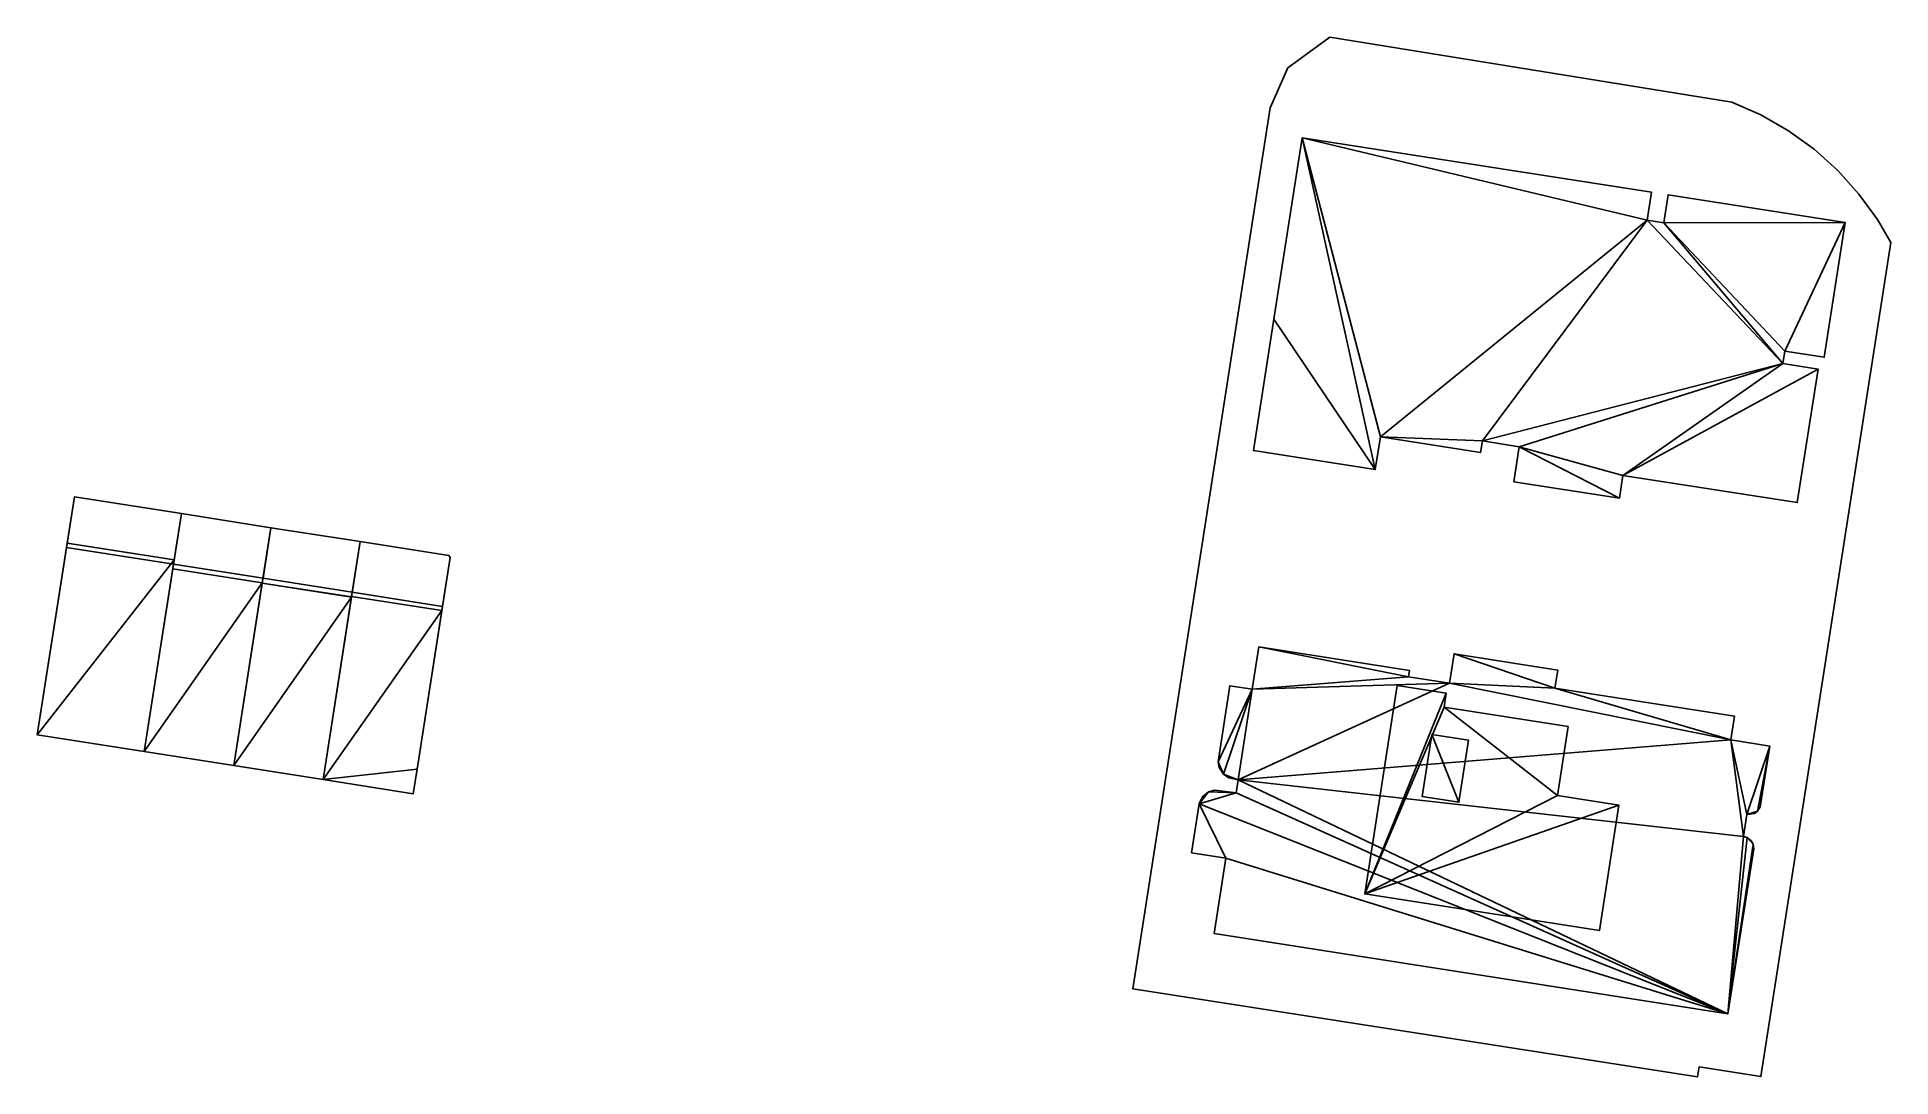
# Model space of a CAD drawing. Header units: metres. Extents: x 504027 to 504181, y 6966678 to 6966764.
import ezdxf

# ---------------------------------------------------------------- set-up
doc = ezdxf.new("R2010")
doc.units = ezdxf.units.M
for name, color, linetype in [('APPROVED_A', 30, 'Continuous'), ('APPROVED_B_COMMUNAL_ROOF', 32, 'Continuous'), ('APPROVED_B_LIFT_OVERRUN', 32, 'Continuous'), ('APPROVED_B_PLATE', 30, 'Continuous'), ('CADASTRE_LOT', 8, 'Continuous'), ('CADASTRE_PARCEL', 9, 'Continuous'), ('COMPARATOR_RL48', 150, 'Continuous'), ('COMPARATOR_RL55_75', 152, 'Continuous'), ('DWELLINGS_CLUSTER5', 41, 'Continuous'), ('FENCE_1500', 23, 'Continuous'), ('RECEPTOR_SCHED', 2, 'Continuous'), ('RECEPTOR_YARD', 52, 'Continuous')]:
    doc.layers.add(name, color=color, linetype=linetype)

msp = doc.modelspace()

# ---------------------------------------------------------------- linework, layer by layer
at = {"layer": 'CADASTRE_LOT'}
for points, elevation in [([(504035.7622, 6966704.9531), (504038.8477, 6966724.7065), (504029.9596, 6966726.0992), (504026.8645, 6966706.3483)], 23.91), ([(504043.2181, 6966703.7854), (504046.2846, 6966723.5405), (504038.8477, 6966724.7065), (504035.7622, 6966704.9531)], 23.91), ([(504050.6351, 6966702.6226), (504053.6904, 6966722.3802), (504046.2846, 6966723.5405), (504043.2181, 6966703.7854)], 23.615), ([(504058.1109, 6966701.4515), (504058.4282, 6966703.4758), (504061.1846, 6966721.064), (504061.0682, 6966721.2241), (504053.6904, 6966722.3802), (504050.6351, 6966702.6226)], 23.32)]:
    msp.add_lwpolyline(points, close=True, dxfattribs=dict(at, elevation=elevation))
at = {"layer": 'CADASTRE_PARCEL', "elevation": 21.6}
msp.add_lwpolyline([(504130.7536, 6966761.7158), (504129.2892, 6966758.407), (504117.8802, 6966685.2506), (504164.796, 6966677.9345), (504164.9259, 6966678.7696), (504170.0622, 6966677.9681), (504180.8581, 6966747.208), (504179.7526, 6966749.1156), (504178.201, 6966751.2428), (504176.4365, 6966753.196), (504174.4775, 6966754.9562), (504172.3453, 6966756.501), (504170.0643, 6966757.8139), (504167.6565, 6966758.8835), (504134.2635, 6966764.2755)], close=True, dxfattribs=at)
at = {"layer": 'FENCE_1500'}
for points in [[(504029.3568, 6966722.253, 23.91), (504029.9596, 6966726.0992, 23.91), (504029.9596, 6966726.0992, 25.41), (504029.3568, 6966722.253, 25.41)], [(504029.9596, 6966726.0992, 23.91), (504038.8477, 6966724.7065, 23.91), (504038.8477, 6966724.7065, 25.41), (504029.9596, 6966726.0992, 25.41)], [(504038.1299, 6966720.1111, 23.91), (504038.8477, 6966724.7065, 23.91), (504038.8477, 6966724.7065, 25.41), (504038.1299, 6966720.1111, 25.41)], [(504038.8477, 6966724.7065, 23.91), (504038.2479, 6966720.8664, 23.91), (504038.2479, 6966720.8664, 25.41), (504038.8477, 6966724.7065, 25.41)], [(504038.8477, 6966724.7065, 23.91), (504046.2846, 6966723.5405, 23.91), (504046.2846, 6966723.5405, 25.41), (504038.8477, 6966724.7065, 25.41)], [(504045.5681, 6966718.9249, 23.615), (504046.2846, 6966723.5405, 23.615), (504046.2846, 6966723.5405, 25.115), (504045.5681, 6966718.9249, 25.115)], [(504046.2846, 6966723.5405, 23.91), (504045.5721, 6966718.9504, 23.91), (504045.5721, 6966718.9504, 25.41), (504046.2846, 6966723.5405, 25.41)], [(504046.2846, 6966723.5405, 23.615), (504053.6904, 6966722.3802, 23.615), (504053.6904, 6966722.3802, 25.115), (504046.2846, 6966723.5405, 25.115)], [(504053.6904, 6966722.3802, 23.615), (504052.9774, 6966717.7694, 23.615), (504052.9774, 6966717.7694, 25.115), (504053.6904, 6966722.3802, 25.115)], [(504052.9862, 6966717.8268, 23.32), (504053.6904, 6966722.3802, 23.32), (504053.6904, 6966722.3802, 24.82), (504052.9862, 6966717.8268, 24.82)], [(504053.6904, 6966722.3802, 23.32), (504061.0682, 6966721.2241, 23.32), (504061.0682, 6966721.2241, 24.82), (504053.6904, 6966722.3802, 24.82)], [(504061.1846, 6966721.064, 23.32), (504060.4938, 6966716.656, 23.32), (504060.4938, 6966716.656, 24.82), (504061.1846, 6966721.064, 24.82)], [(504061.0682, 6966721.2241, 23.32), (504061.1846, 6966721.064, 23.32), (504061.1846, 6966721.064, 24.82), (504061.0682, 6966721.2241, 24.82)]]:
    msp.add_3dface(points, dxfattribs=at)
at = {"layer": 'RECEPTOR_SCHED'}
for points, elevation in [([(504029.3583, 6966722.262), (504038.2493, 6966720.8754), (504038.8477, 6966724.7065), (504029.9596, 6966726.0992)], 23.91), ([(504038.132, 6966720.1244), (504045.5741, 6966718.9637), (504046.2846, 6966723.5405), (504038.8477, 6966724.7065)], 23.91), ([(504045.5708, 6966718.9424), (504052.9801, 6966717.7869), (504053.6904, 6966722.3802), (504046.2846, 6966723.5405)], 23.615), ([(504052.9873, 6966717.8336), (504060.4948, 6966716.6627), (504061.1846, 6966721.064), (504061.0682, 6966721.2241), (504053.6904, 6966722.3802)], 23.32)]:
    msp.add_lwpolyline(points, close=True, dxfattribs=dict(at, elevation=elevation))
at = {"layer": 'RECEPTOR_YARD'}
for points, elevation in [([(504029.3014, 6966721.899), (504038.1926, 6966720.5124), (504038.8477, 6966724.7065), (504029.9596, 6966726.0992)], 23.91), ([(504038.1916, 6966720.506), (504045.6334, 6966719.3454), (504046.2846, 6966723.5405), (504038.8477, 6966724.7065)], 23.91), ([(504045.6324, 6966719.3393), (504053.0414, 6966718.1839), (504053.6904, 6966722.3802), (504046.2846, 6966723.5405)], 23.615), ([(504053.0406, 6966718.1787), (504060.5489, 6966717.0077), (504061.1846, 6966721.064), (504061.0682, 6966721.2241), (504053.6904, 6966722.3802)], 23.32)]:
    msp.add_lwpolyline(points, close=True, dxfattribs=dict(at, elevation=elevation))

# ---------------------------------------------------------------- meshes
at = {"layer": 'APPROVED_A'}
mesh = msp.add_polyface(dxfattribs=at)
corners = [(504129.6052, 6966740.8657, 21.6), (504138.0232, 6966728.3614, 21.6), (504127.901, 6966729.9403, 21.6), (504129.6052, 6966740.8657, 66.6), (504127.901, 6966729.9403, 66.6), (504138.0232, 6966728.3614, 66.6), (504138.446, 6966731.0718, 21.6), (504146.9294, 6966730.7425, 21.6), (504146.7781, 6966729.7721, 21.6), (504138.446, 6966731.0718, 66.6), (504146.7781, 6966729.7721, 66.6), (504146.9294, 6966730.7425, 66.6), (504149.9912, 6966730.2649, 21.6), (504158.3042, 6966725.9861, 21.6), (504149.5371, 6966727.3537, 21.6), (504149.9912, 6966730.2649, 66.6), (504149.5371, 6966727.3537, 66.6), (504158.3042, 6966725.9861, 66.6), (504158.5991, 6966727.8767, 21.6), (504174.8017, 6966736.7119, 21.6), (504173.0714, 6966725.6192, 21.6), (504158.5991, 6966727.8767, 66.6), (504173.0714, 6966725.6192, 66.6), (504174.8017, 6966736.7119, 66.6), (504172.0356, 6966738.2059, 21.6), (504177.0609, 6966748.8875, 21.6), (504175.3149, 6966737.6944, 21.6), (504172.0356, 6966738.2059, 66.6), (504175.3149, 6966737.6944, 66.6), (504177.0609, 6966748.8875, 66.6), (504161.9915, 6966748.8559, 21.6), (504162.3543, 6966751.1815, 21.6), (504162.3543, 6966751.1815, 66.6), (504161.9915, 6966748.8559, 66.6), (504160.6196, 6966749.0699, 21.6), (504131.954, 6966755.9236, 21.6), (504160.9824, 6966751.3955, 21.6), (504160.6196, 6966749.0699, 66.6), (504160.9824, 6966751.3955, 66.6), (504131.954, 6966755.9236, 66.6), (504171.8738, 6966737.1686, 21.6), (504171.8738, 6966737.1686, 66.6)]
mesh.append_faces([[corners[k] for k in face] for face in [(0, 1, 2), (3, 4, 5), (6, 7, 8), (9, 10, 11), (12, 13, 14), (15, 16, 17), (18, 19, 20), (21, 22, 23), (24, 25, 26), (27, 28, 29), (25, 30, 31), (29, 32, 33), (34, 35, 36), (37, 38, 39), (35, 1, 0), (39, 3, 5), (12, 18, 13), (15, 17, 21), (18, 40, 19), (21, 23, 41), (24, 30, 25), (27, 29, 33), (35, 6, 1), (39, 5, 9), (12, 40, 18), (15, 21, 41), (40, 30, 24), (41, 27, 33), (34, 6, 35), (37, 39, 9), (7, 40, 12), (11, 15, 41), (40, 34, 30), (41, 33, 37), (34, 7, 6), (37, 9, 11), (7, 34, 40), (11, 41, 37), (2, 1, 5, 4), (1, 6, 9, 5), (6, 8, 10, 9), (8, 7, 11, 10), (7, 12, 15, 11), (12, 14, 16, 15), (14, 13, 17, 16), (13, 18, 21, 17), (18, 20, 22, 21), (20, 19, 23, 22), (19, 40, 41, 23), (40, 24, 27, 41), (24, 26, 28, 27), (26, 25, 29, 28), (25, 31, 32, 29), (31, 30, 33, 32), (30, 34, 37, 33), (34, 36, 38, 37), (36, 35, 39, 38), (35, 0, 3, 39), (0, 2, 4, 3)]])
at = {"layer": 'APPROVED_B_COMMUNAL_ROOF'}
mesh = msp.add_polyface(dxfattribs=at)
corners = [(504143.9181, 6966709.7896, 62.9), (504137.1539, 6966693.1239, 62.9), (504139.8525, 6966710.4238, 62.9), (504143.9181, 6966709.7896, 66.4), (504139.8525, 6966710.4238, 66.4), (504137.1539, 6966693.1239, 66.4), (504158.2689, 6966700.4901, 62.9), (504156.6455, 6966690.0834, 62.9), (504156.6455, 6966690.0834, 66.4), (504158.2689, 6966700.4901, 66.4), (504153.1492, 6966701.2887, 62.9), (504143.738, 6966708.6351, 62.9), (504154.0443, 6966707.0275, 62.9), (504153.1492, 6966701.2887, 66.4), (504154.0443, 6966707.0275, 66.4), (504143.738, 6966708.6351, 66.4)]
mesh.append_faces([[corners[k] for k in face] for face in [(0, 1, 2), (3, 4, 5), (1, 6, 7), (5, 8, 9), (10, 11, 12), (13, 14, 15), (11, 1, 0), (15, 3, 5), (1, 10, 6), (5, 9, 13), (10, 1, 11), (13, 15, 5), (1, 7, 8, 5), (7, 6, 9, 8), (6, 10, 13, 9), (10, 12, 14, 13), (12, 11, 15, 14), (11, 0, 3, 15), (0, 2, 4, 3), (2, 1, 5, 4)]])
at = {"layer": 'APPROVED_B_LIFT_OVERRUN'}
mesh = msp.add_polyface(dxfattribs=at)
corners = [(504144.9755, 6966700.7471, 62.9), (504142.7149, 6966706.3611, 62.9), (504145.7767, 6966705.8835, 62.9), (504144.9755, 6966700.7471, 67.5), (504145.7767, 6966705.8835, 67.5), (504142.7149, 6966706.3611, 67.5), (504141.9137, 6966701.2247, 62.9), (504141.9137, 6966701.2247, 67.5)]
mesh.append_faces([[corners[k] for k in face] for face in [(0, 1, 2), (3, 4, 5), (1, 0, 6), (5, 7, 3), (1, 6, 7, 5), (6, 0, 3, 7), (0, 2, 4, 3), (2, 1, 5, 4)]])
at = {"layer": 'APPROVED_B_PLATE'}
mesh = msp.add_polyface(dxfattribs=at)
corners = [(504140.7719, 6966711.1544, 21.6), (504128.3574, 6966713.6393, 21.6), (504140.8554, 6966711.6898, 21.6), (504140.7719, 6966711.1544, 62.9), (504140.8554, 6966711.6898, 62.9), (504128.3574, 6966713.6393, 62.9), (504127.8093, 6966710.1258, 21.6), (504124.9683, 6966704.1079, 21.6), (504125.9354, 6966710.4181, 21.6), (504127.8093, 6966710.1258, 62.9), (504125.9354, 6966710.4181, 62.9), (504124.9683, 6966704.1079, 62.9), (504125.4218, 6966703.0603, 21.6), (504125.0625, 6966703.6133, 21.6), (504125.0625, 6966703.6133, 62.9), (504125.4218, 6966703.0603, 62.9), (504126.6349, 6966702.5968, 21.6), (504125.8564, 6966702.7697, 21.6), (504125.8564, 6966702.7697, 62.9), (504126.6349, 6966702.5968, 62.9), (504126.4679, 6966701.5261, 21.6), (504124.1841, 6966701.6081, 21.6), (504124.6865, 6966701.7525, 21.6), (504126.4679, 6966701.5261, 62.9), (504124.6865, 6966701.7525, 62.9), (504124.1841, 6966701.6081, 62.9), (504123.3955, 6966700.6171, 21.6), (504123.6735, 6966701.1907, 21.6), (504123.6735, 6966701.1907, 62.9), (504123.3955, 6966700.6171, 62.9), (504125.6223, 6966696.1052, 21.6), (504122.7613, 6966696.5515, 21.6), (504122.7613, 6966696.5515, 62.9), (504125.6223, 6966696.1052, 62.9), (504167.3244, 6966683.1734, 21.6), (504124.6436, 6966689.8311, 21.6), (504124.6436, 6966689.8311, 62.9), (504167.3244, 6966683.1734, 62.9), (504169.4022, 6966697.2624, 21.6), (504169.4593, 6966696.8594, 21.6), (504169.4593, 6966696.8594, 62.9), (504169.4022, 6966697.2624, 62.9), (504168.9205, 6966697.8003, 21.6), (504169.2405, 6966697.5447, 21.6), (504169.2405, 6966697.5447, 62.9), (504168.9205, 6966697.8003, 62.9), (504168.8949, 6966699.7238, 21.6), (504169.7774, 6966699.9974, 21.6), (504169.5259, 6966699.8139, 21.6), (504168.8949, 6966699.7238, 62.9), (504169.5259, 6966699.8139, 62.9), (504169.7774, 6966699.9974, 62.9), (504170.7929, 6966705.4089, 21.6), (504170.0047, 6966700.3561, 21.6), (504170.0047, 6966700.3561, 62.9), (504170.7929, 6966705.4089, 62.9), (504167.5638, 6966705.9126, 21.6), (504152.9477, 6966710.2148, 21.6), (504167.8718, 6966707.8869, 21.6), (504167.5638, 6966705.9126, 62.9), (504167.8718, 6966707.8869, 62.9), (504152.9477, 6966710.2148, 62.9), (504144.5661, 6966713.0647, 21.6), (504153.1826, 6966711.7206, 21.6), (504153.1826, 6966711.7206, 62.9), (504144.5661, 6966713.0647, 62.9), (504144.1851, 6966710.622, 21.6), (504144.1851, 6966710.622, 62.9), (504168.6104, 6966697.9001, 21.6), (504168.6104, 6966697.9001, 62.9)]
mesh.append_faces([[corners[k] for k in face] for face in [(0, 1, 2), (3, 4, 5), (6, 7, 8), (9, 10, 11), (7, 12, 13), (11, 14, 15), (12, 16, 17), (15, 18, 19), (20, 21, 22), (23, 24, 25), (21, 26, 27), (25, 28, 29), (26, 30, 31), (29, 32, 33), (30, 34, 35), (33, 36, 37), (34, 38, 39), (37, 40, 41), (38, 42, 43), (41, 44, 45), (46, 47, 48), (49, 50, 51), (47, 52, 53), (51, 54, 55), (56, 57, 58), (59, 60, 61), (57, 62, 63), (61, 64, 65), (0, 6, 1), (3, 5, 9), (6, 12, 7), (9, 11, 15), (20, 26, 21), (23, 25, 29), (26, 34, 30), (29, 33, 37), (34, 42, 38), (37, 41, 45), (46, 52, 47), (49, 51, 55), (57, 66, 62), (61, 65, 67), (66, 6, 0), (67, 3, 9), (6, 16, 12), (9, 15, 19), (20, 34, 26), (23, 29, 37), (34, 68, 42), (37, 45, 69), (46, 56, 52), (49, 55, 59), (56, 66, 57), (59, 61, 67), (66, 16, 6), (67, 9, 19), (16, 34, 20), (19, 23, 37), (68, 56, 46), (69, 49, 59), (56, 16, 66), (59, 67, 19), (16, 68, 34), (19, 37, 69), (68, 16, 56), (69, 59, 19), (1, 6, 9, 5), (6, 8, 10, 9), (8, 7, 11, 10), (7, 13, 14, 11), (13, 12, 15, 14), (12, 17, 18, 15), (17, 16, 19, 18), (16, 20, 23, 19), (20, 22, 24, 23), (22, 21, 25, 24), (21, 27, 28, 25), (27, 26, 29, 28), (26, 31, 32, 29), (31, 30, 33, 32), (30, 35, 36, 33), (35, 34, 37, 36), (34, 39, 40, 37), (39, 38, 41, 40), (38, 43, 44, 41), (43, 42, 45, 44), (42, 68, 69, 45), (68, 46, 49, 69), (46, 48, 50, 49), (48, 47, 51, 50), (47, 53, 54, 51), (53, 52, 55, 54), (52, 56, 59, 55), (56, 58, 60, 59), (58, 57, 61, 60), (57, 63, 64, 61), (63, 62, 65, 64), (62, 66, 67, 65), (66, 0, 3, 67), (0, 2, 4, 3), (2, 1, 5, 4)]])
at = {"layer": 'COMPARATOR_RL48'}
mesh = msp.add_polyface(dxfattribs=at)
corners = [(504129.6052, 6966740.8657, 21.6), (504138.0232, 6966728.3614, 21.6), (504127.901, 6966729.9403, 21.6), (504129.6052, 6966740.8657, 48), (504127.901, 6966729.9403, 48), (504138.0232, 6966728.3614, 48), (504138.446, 6966731.0718, 21.6), (504146.9294, 6966730.7425, 21.6), (504146.7781, 6966729.7721, 21.6), (504138.446, 6966731.0718, 48), (504146.7781, 6966729.7721, 48), (504146.9294, 6966730.7425, 48), (504149.9912, 6966730.2649, 21.6), (504158.3042, 6966725.9861, 21.6), (504149.5371, 6966727.3537, 21.6), (504149.9912, 6966730.2649, 48), (504149.5371, 6966727.3537, 48), (504158.3042, 6966725.9861, 48), (504158.5991, 6966727.8767, 21.6), (504174.8017, 6966736.7119, 21.6), (504173.0714, 6966725.6192, 21.6), (504158.5991, 6966727.8767, 48), (504173.0714, 6966725.6192, 48), (504174.8017, 6966736.7119, 48), (504172.0356, 6966738.2059, 21.6), (504177.0609, 6966748.8875, 21.6), (504175.3149, 6966737.6944, 21.6), (504172.0356, 6966738.2059, 48), (504175.3149, 6966737.6944, 48), (504177.0609, 6966748.8875, 48), (504161.9915, 6966748.8559, 21.6), (504162.3543, 6966751.1815, 21.6), (504162.3543, 6966751.1815, 48), (504161.9915, 6966748.8559, 48), (504160.6196, 6966749.0699, 21.6), (504131.954, 6966755.9236, 21.6), (504160.9824, 6966751.3955, 21.6), (504160.6196, 6966749.0699, 48), (504160.9824, 6966751.3955, 48), (504131.954, 6966755.9236, 48), (504171.8738, 6966737.1686, 21.6), (504171.8738, 6966737.1686, 48)]
mesh.append_faces([[corners[k] for k in face] for face in [(0, 1, 2), (3, 4, 5), (6, 7, 8), (9, 10, 11), (12, 13, 14), (15, 16, 17), (18, 19, 20), (21, 22, 23), (24, 25, 26), (27, 28, 29), (25, 30, 31), (29, 32, 33), (34, 35, 36), (37, 38, 39), (35, 1, 0), (39, 3, 5), (12, 18, 13), (15, 17, 21), (18, 40, 19), (21, 23, 41), (24, 30, 25), (27, 29, 33), (35, 6, 1), (39, 5, 9), (12, 40, 18), (15, 21, 41), (40, 30, 24), (41, 27, 33), (34, 6, 35), (37, 39, 9), (7, 40, 12), (11, 15, 41), (40, 34, 30), (41, 33, 37), (34, 7, 6), (37, 9, 11), (7, 34, 40), (11, 41, 37), (2, 1, 5, 4), (1, 6, 9, 5), (6, 8, 10, 9), (8, 7, 11, 10), (7, 12, 15, 11), (12, 14, 16, 15), (14, 13, 17, 16), (13, 18, 21, 17), (18, 20, 22, 21), (20, 19, 23, 22), (19, 40, 41, 23), (40, 24, 27, 41), (24, 26, 28, 27), (26, 25, 29, 28), (25, 31, 32, 29), (31, 30, 33, 32), (30, 34, 37, 33), (34, 36, 38, 37), (36, 35, 39, 38), (35, 0, 3, 39), (0, 2, 4, 3)]])
mesh = msp.add_polyface(dxfattribs=at)
corners = [(504140.7719, 6966711.1544, 21.6), (504128.3574, 6966713.6393, 21.6), (504140.8554, 6966711.6898, 21.6), (504140.7719, 6966711.1544, 48), (504140.8554, 6966711.6898, 48), (504128.3574, 6966713.6393, 48), (504127.8093, 6966710.1258, 21.6), (504124.9683, 6966704.1079, 21.6), (504125.9354, 6966710.4181, 21.6), (504127.8093, 6966710.1258, 48), (504125.9354, 6966710.4181, 48), (504124.9683, 6966704.1079, 48), (504125.4218, 6966703.0603, 21.6), (504125.0625, 6966703.6133, 21.6), (504125.0625, 6966703.6133, 48), (504125.4218, 6966703.0603, 48), (504126.6349, 6966702.5968, 21.6), (504125.8564, 6966702.7697, 21.6), (504125.8564, 6966702.7697, 48), (504126.6349, 6966702.5968, 48), (504126.4679, 6966701.5261, 21.6), (504124.1841, 6966701.6081, 21.6), (504124.6865, 6966701.7525, 21.6), (504126.4679, 6966701.5261, 48), (504124.6865, 6966701.7525, 48), (504124.1841, 6966701.6081, 48), (504123.3955, 6966700.6171, 21.6), (504123.6735, 6966701.1907, 21.6), (504123.6735, 6966701.1907, 48), (504123.3955, 6966700.6171, 48), (504125.6223, 6966696.1052, 21.6), (504122.7613, 6966696.5515, 21.6), (504122.7613, 6966696.5515, 48), (504125.6223, 6966696.1052, 48), (504167.3244, 6966683.1734, 21.6), (504124.6436, 6966689.8311, 21.6), (504124.6436, 6966689.8311, 48), (504167.3244, 6966683.1734, 48), (504169.4022, 6966697.2624, 21.6), (504169.4593, 6966696.8594, 21.6), (504169.4593, 6966696.8594, 48), (504169.4022, 6966697.2624, 48), (504168.9205, 6966697.8003, 21.6), (504169.2405, 6966697.5447, 21.6), (504169.2405, 6966697.5447, 48), (504168.9205, 6966697.8003, 48), (504168.8949, 6966699.7238, 21.6), (504169.7774, 6966699.9974, 21.6), (504169.5259, 6966699.8139, 21.6), (504168.8949, 6966699.7238, 48), (504169.5259, 6966699.8139, 48), (504169.7774, 6966699.9974, 48), (504170.7929, 6966705.4089, 21.6), (504170.0047, 6966700.3561, 21.6), (504170.0047, 6966700.3561, 48), (504170.7929, 6966705.4089, 48), (504167.5638, 6966705.9126, 21.6), (504152.9477, 6966710.2148, 21.6), (504167.8718, 6966707.8869, 21.6), (504167.5638, 6966705.9126, 48), (504167.8718, 6966707.8869, 48), (504152.9477, 6966710.2148, 48), (504144.5661, 6966713.0647, 21.6), (504153.1826, 6966711.7206, 21.6), (504153.1826, 6966711.7206, 48), (504144.5661, 6966713.0647, 48), (504144.1851, 6966710.622, 21.6), (504144.1851, 6966710.622, 48), (504168.6104, 6966697.9001, 21.6), (504168.6104, 6966697.9001, 48)]
mesh.append_faces([[corners[k] for k in face] for face in [(0, 1, 2), (3, 4, 5), (6, 7, 8), (9, 10, 11), (7, 12, 13), (11, 14, 15), (12, 16, 17), (15, 18, 19), (20, 21, 22), (23, 24, 25), (21, 26, 27), (25, 28, 29), (26, 30, 31), (29, 32, 33), (30, 34, 35), (33, 36, 37), (34, 38, 39), (37, 40, 41), (38, 42, 43), (41, 44, 45), (46, 47, 48), (49, 50, 51), (47, 52, 53), (51, 54, 55), (56, 57, 58), (59, 60, 61), (57, 62, 63), (61, 64, 65), (0, 6, 1), (3, 5, 9), (6, 12, 7), (9, 11, 15), (20, 26, 21), (23, 25, 29), (26, 34, 30), (29, 33, 37), (34, 42, 38), (37, 41, 45), (46, 52, 47), (49, 51, 55), (57, 66, 62), (61, 65, 67), (66, 6, 0), (67, 3, 9), (6, 16, 12), (9, 15, 19), (20, 34, 26), (23, 29, 37), (34, 68, 42), (37, 45, 69), (46, 56, 52), (49, 55, 59), (56, 66, 57), (59, 61, 67), (66, 16, 6), (67, 9, 19), (16, 34, 20), (19, 23, 37), (68, 56, 46), (69, 49, 59), (56, 16, 66), (59, 67, 19), (16, 68, 34), (19, 37, 69), (68, 16, 56), (69, 59, 19), (1, 6, 9, 5), (6, 8, 10, 9), (8, 7, 11, 10), (7, 13, 14, 11), (13, 12, 15, 14), (12, 17, 18, 15), (17, 16, 19, 18), (16, 20, 23, 19), (20, 22, 24, 23), (22, 21, 25, 24), (21, 27, 28, 25), (27, 26, 29, 28), (26, 31, 32, 29), (31, 30, 33, 32), (30, 35, 36, 33), (35, 34, 37, 36), (34, 39, 40, 37), (39, 38, 41, 40), (38, 43, 44, 41), (43, 42, 45, 44), (42, 68, 69, 45), (68, 46, 49, 69), (46, 48, 50, 49), (48, 47, 51, 50), (47, 53, 54, 51), (53, 52, 55, 54), (52, 56, 59, 55), (56, 58, 60, 59), (58, 57, 61, 60), (57, 63, 64, 61), (63, 62, 65, 64), (62, 66, 67, 65), (66, 0, 3, 67), (0, 2, 4, 3), (2, 1, 5, 4)]])
at = {"layer": 'COMPARATOR_RL55_75'}
mesh = msp.add_polyface(dxfattribs=at)
corners = [(504129.6052, 6966740.8657, 21.6), (504138.0232, 6966728.3614, 21.6), (504127.901, 6966729.9403, 21.6), (504129.6052, 6966740.8657, 55.75), (504127.901, 6966729.9403, 55.75), (504138.0232, 6966728.3614, 55.75), (504138.446, 6966731.0718, 21.6), (504146.9294, 6966730.7425, 21.6), (504146.7781, 6966729.7721, 21.6), (504138.446, 6966731.0718, 55.75), (504146.7781, 6966729.7721, 55.75), (504146.9294, 6966730.7425, 55.75), (504149.9912, 6966730.2649, 21.6), (504158.3042, 6966725.9861, 21.6), (504149.5371, 6966727.3537, 21.6), (504149.9912, 6966730.2649, 55.75), (504149.5371, 6966727.3537, 55.75), (504158.3042, 6966725.9861, 55.75), (504158.5991, 6966727.8767, 21.6), (504174.8017, 6966736.7119, 21.6), (504173.0714, 6966725.6192, 21.6), (504158.5991, 6966727.8767, 55.75), (504173.0714, 6966725.6192, 55.75), (504174.8017, 6966736.7119, 55.75), (504172.0356, 6966738.2059, 21.6), (504177.0609, 6966748.8875, 21.6), (504175.3149, 6966737.6944, 21.6), (504172.0356, 6966738.2059, 55.75), (504175.3149, 6966737.6944, 55.75), (504177.0609, 6966748.8875, 55.75), (504161.9915, 6966748.8559, 21.6), (504162.3543, 6966751.1815, 21.6), (504162.3543, 6966751.1815, 55.75), (504161.9915, 6966748.8559, 55.75), (504160.6196, 6966749.0699, 21.6), (504131.954, 6966755.9236, 21.6), (504160.9824, 6966751.3955, 21.6), (504160.6196, 6966749.0699, 55.75), (504160.9824, 6966751.3955, 55.75), (504131.954, 6966755.9236, 55.75), (504171.8738, 6966737.1686, 21.6), (504171.8738, 6966737.1686, 55.75)]
mesh.append_faces([[corners[k] for k in face] for face in [(0, 1, 2), (3, 4, 5), (6, 7, 8), (9, 10, 11), (12, 13, 14), (15, 16, 17), (18, 19, 20), (21, 22, 23), (24, 25, 26), (27, 28, 29), (25, 30, 31), (29, 32, 33), (34, 35, 36), (37, 38, 39), (35, 1, 0), (39, 3, 5), (12, 18, 13), (15, 17, 21), (18, 40, 19), (21, 23, 41), (24, 30, 25), (27, 29, 33), (35, 6, 1), (39, 5, 9), (12, 40, 18), (15, 21, 41), (40, 30, 24), (41, 27, 33), (34, 6, 35), (37, 39, 9), (7, 40, 12), (11, 15, 41), (40, 34, 30), (41, 33, 37), (34, 7, 6), (37, 9, 11), (7, 34, 40), (11, 41, 37), (2, 1, 5, 4), (1, 6, 9, 5), (6, 8, 10, 9), (8, 7, 11, 10), (7, 12, 15, 11), (12, 14, 16, 15), (14, 13, 17, 16), (13, 18, 21, 17), (18, 20, 22, 21), (20, 19, 23, 22), (19, 40, 41, 23), (40, 24, 27, 41), (24, 26, 28, 27), (26, 25, 29, 28), (25, 31, 32, 29), (31, 30, 33, 32), (30, 34, 37, 33), (34, 36, 38, 37), (36, 35, 39, 38), (35, 0, 3, 39), (0, 2, 4, 3)]])
mesh = msp.add_polyface(dxfattribs=at)
corners = [(504140.7719, 6966711.1544, 21.6), (504128.3574, 6966713.6393, 21.6), (504140.8554, 6966711.6898, 21.6), (504140.7719, 6966711.1544, 55.75), (504140.8554, 6966711.6898, 55.75), (504128.3574, 6966713.6393, 55.75), (504127.8093, 6966710.1258, 21.6), (504124.9683, 6966704.1079, 21.6), (504125.9354, 6966710.4181, 21.6), (504127.8093, 6966710.1258, 55.75), (504125.9354, 6966710.4181, 55.75), (504124.9683, 6966704.1079, 55.75), (504125.4218, 6966703.0603, 21.6), (504125.0625, 6966703.6133, 21.6), (504125.0625, 6966703.6133, 55.75), (504125.4218, 6966703.0603, 55.75), (504126.6349, 6966702.5968, 21.6), (504125.8564, 6966702.7697, 21.6), (504125.8564, 6966702.7697, 55.75), (504126.6349, 6966702.5968, 55.75), (504126.4679, 6966701.5261, 21.6), (504124.1841, 6966701.6081, 21.6), (504124.6865, 6966701.7525, 21.6), (504126.4679, 6966701.5261, 55.75), (504124.6865, 6966701.7525, 55.75), (504124.1841, 6966701.6081, 55.75), (504123.3955, 6966700.6171, 21.6), (504123.6735, 6966701.1907, 21.6), (504123.6735, 6966701.1907, 55.75), (504123.3955, 6966700.6171, 55.75), (504125.6223, 6966696.1052, 21.6), (504122.7613, 6966696.5515, 21.6), (504122.7613, 6966696.5515, 55.75), (504125.6223, 6966696.1052, 55.75), (504167.3244, 6966683.1734, 21.6), (504124.6436, 6966689.8311, 21.6), (504124.6436, 6966689.8311, 55.75), (504167.3244, 6966683.1734, 55.75), (504169.4022, 6966697.2624, 21.6), (504169.4593, 6966696.8594, 21.6), (504169.4593, 6966696.8594, 55.75), (504169.4022, 6966697.2624, 55.75), (504168.9205, 6966697.8003, 21.6), (504169.2405, 6966697.5447, 21.6), (504169.2405, 6966697.5447, 55.75), (504168.9205, 6966697.8003, 55.75), (504168.8949, 6966699.7238, 21.6), (504169.7774, 6966699.9974, 21.6), (504169.5259, 6966699.8139, 21.6), (504168.8949, 6966699.7238, 55.75), (504169.5259, 6966699.8139, 55.75), (504169.7774, 6966699.9974, 55.75), (504170.7929, 6966705.4089, 21.6), (504170.0047, 6966700.3561, 21.6), (504170.0047, 6966700.3561, 55.75), (504170.7929, 6966705.4089, 55.75), (504167.5638, 6966705.9126, 21.6), (504152.9477, 6966710.2148, 21.6), (504167.8718, 6966707.8869, 21.6), (504167.5638, 6966705.9126, 55.75), (504167.8718, 6966707.8869, 55.75), (504152.9477, 6966710.2148, 55.75), (504144.5661, 6966713.0647, 21.6), (504153.1826, 6966711.7206, 21.6), (504153.1826, 6966711.7206, 55.75), (504144.5661, 6966713.0647, 55.75), (504144.1851, 6966710.622, 21.6), (504144.1851, 6966710.622, 55.75), (504168.6104, 6966697.9001, 21.6), (504168.6104, 6966697.9001, 55.75)]
mesh.append_faces([[corners[k] for k in face] for face in [(0, 1, 2), (3, 4, 5), (6, 7, 8), (9, 10, 11), (7, 12, 13), (11, 14, 15), (12, 16, 17), (15, 18, 19), (20, 21, 22), (23, 24, 25), (21, 26, 27), (25, 28, 29), (26, 30, 31), (29, 32, 33), (30, 34, 35), (33, 36, 37), (34, 38, 39), (37, 40, 41), (38, 42, 43), (41, 44, 45), (46, 47, 48), (49, 50, 51), (47, 52, 53), (51, 54, 55), (56, 57, 58), (59, 60, 61), (57, 62, 63), (61, 64, 65), (0, 6, 1), (3, 5, 9), (6, 12, 7), (9, 11, 15), (20, 26, 21), (23, 25, 29), (26, 34, 30), (29, 33, 37), (34, 42, 38), (37, 41, 45), (46, 52, 47), (49, 51, 55), (57, 66, 62), (61, 65, 67), (66, 6, 0), (67, 3, 9), (6, 16, 12), (9, 15, 19), (20, 34, 26), (23, 29, 37), (34, 68, 42), (37, 45, 69), (46, 56, 52), (49, 55, 59), (56, 66, 57), (59, 61, 67), (66, 16, 6), (67, 9, 19), (16, 34, 20), (19, 23, 37), (68, 56, 46), (69, 49, 59), (56, 16, 66), (59, 67, 19), (16, 68, 34), (19, 37, 69), (68, 16, 56), (69, 59, 19), (1, 6, 9, 5), (6, 8, 10, 9), (8, 7, 11, 10), (7, 13, 14, 11), (13, 12, 15, 14), (12, 17, 18, 15), (17, 16, 19, 18), (16, 20, 23, 19), (20, 22, 24, 23), (22, 21, 25, 24), (21, 27, 28, 25), (27, 26, 29, 28), (26, 31, 32, 29), (31, 30, 33, 32), (30, 35, 36, 33), (35, 34, 37, 36), (34, 39, 40, 37), (39, 38, 41, 40), (38, 43, 44, 41), (43, 42, 45, 44), (42, 68, 69, 45), (68, 46, 49, 69), (46, 48, 50, 49), (48, 47, 51, 50), (47, 53, 54, 51), (53, 52, 55, 54), (52, 56, 59, 55), (56, 58, 60, 59), (58, 57, 61, 60), (57, 63, 64, 61), (63, 62, 65, 64), (62, 66, 67, 65), (66, 0, 3, 67), (0, 2, 4, 3), (2, 1, 5, 4)]])
at = {"layer": 'DWELLINGS_CLUSTER5'}
mesh = msp.add_polyface(dxfattribs=at)
corners = [(504038.2479, 6966720.8664, 23.91), (504026.8645, 6966706.3483, 23.91), (504029.3568, 6966722.253, 23.91), (504038.2479, 6966720.8664, 33.41), (504029.3568, 6966722.253, 33.41), (504026.8645, 6966706.3483, 33.41), (504035.7622, 6966704.9531, 23.91), (504035.7622, 6966704.9531, 33.41)]
mesh.append_faces([[corners[k] for k in face] for face in [(0, 1, 2), (3, 4, 5), (1, 0, 6), (5, 7, 3), (1, 6, 7, 5), (6, 0, 3, 7), (0, 2, 4, 3), (2, 1, 5, 4)]])
mesh = msp.add_polyface(dxfattribs=at)
corners = [(504045.5721, 6966718.9504, 23.91), (504035.7622, 6966704.9531, 23.91), (504038.1299, 6966720.1111, 23.91), (504045.5721, 6966718.9504, 33.41), (504038.1299, 6966720.1111, 33.41), (504035.7622, 6966704.9531, 33.41), (504043.2181, 6966703.7854, 23.91), (504043.2181, 6966703.7854, 33.41)]
mesh.append_faces([[corners[k] for k in face] for face in [(0, 1, 2), (3, 4, 5), (1, 0, 6), (5, 7, 3), (1, 6, 7, 5), (6, 0, 3, 7), (0, 2, 4, 3), (2, 1, 5, 4)]])
mesh = msp.add_polyface(dxfattribs=at)
corners = [(504052.9774, 6966717.7694, 23.615), (504043.2181, 6966703.7854, 23.615), (504045.5681, 6966718.9249, 23.615), (504052.9774, 6966717.7694, 33.115), (504045.5681, 6966718.9249, 33.115), (504043.2181, 6966703.7854, 33.115), (504050.6351, 6966702.6226, 23.615), (504050.6351, 6966702.6226, 33.115)]
mesh.append_faces([[corners[k] for k in face] for face in [(0, 1, 2), (3, 4, 5), (1, 0, 6), (5, 7, 3), (1, 6, 7, 5), (6, 0, 3, 7), (0, 2, 4, 3), (2, 1, 5, 4)]])
mesh = msp.add_polyface(dxfattribs=at)
corners = [(504060.4938, 6966716.656, 23.32), (504050.6351, 6966702.6226, 23.32), (504052.9862, 6966717.8268, 23.32), (504060.4938, 6966716.656, 32.82), (504052.9862, 6966717.8268, 32.82), (504050.6351, 6966702.6226, 32.82), (504058.4282, 6966703.4758, 23.32), (504058.1109, 6966701.4515, 23.32), (504058.1109, 6966701.4515, 32.82), (504058.4282, 6966703.4758, 32.82)]
mesh.append_faces([[corners[k] for k in face] for face in [(0, 1, 2), (3, 4, 5), (1, 6, 7), (5, 8, 9), (6, 1, 0), (9, 3, 5), (1, 7, 8, 5), (7, 6, 9, 8), (6, 0, 3, 9), (0, 2, 4, 3), (2, 1, 5, 4)]])

doc.saveas('drawing.dxf')
